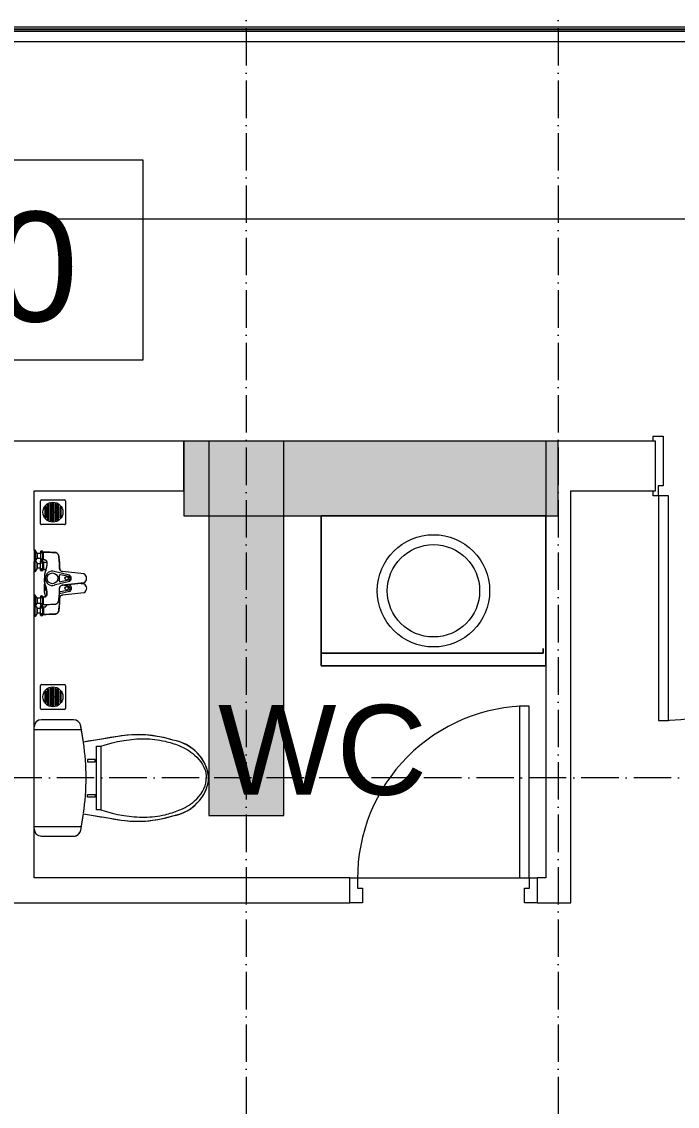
# Model space of a CAD drawing. Header units: millimetres. Extents: x -20144 to 122974, y -38328 to 48263.
# Drawn here: x 100671 to 103298, y 7134 to 11480 of the extents above; entities that cross this region are included whole.
import ezdxf

# ---------------------------------------------------------------- set-up
doc = ezdxf.new("R2010")
doc.units = ezdxf.units.MM
doc.linetypes.add('Grid Line', pattern=[4.2, 3, -0.6, 0, -0.6])
for name, color, linetype, lineweight in [('CHU', 181, 'Continuous', 5), ('CUA', 31, 'Continuous', 9), ('DIM', 1, 'Continuous', 5), ('G-ANNO-DIMS', 111, 'Continuous', 5), ('NET-CAT', 3, 'Continuous', 15), ('NET-THAY', 2, 'Continuous', 9), ('THIET-BI', 44, 'Continuous', 5), ('TRUC', 225, 'Continuous', 5), ('X-COT T20$0$LC.HA', 8, 'Continuous', 9), ('X-COT T23$0$LC.HA', 8, 'Continuous', 9)]:
    doc.layers.add(name, color=color, linetype=linetype, lineweight=lineweight)
doc.styles.add('Arial_4', font='arial_0.ttf', dxfattribs={"height": 360})
doc.styles.add('Arial_6', font='arial_0.ttf', dxfattribs={"height": 440})
doc.styles.add('TA1', font='arial_0.ttf')
doc.dimstyles.new('D_200_KTx2', dxfattribs={"dimtxt": 400, "dimasz": 300, "dimexe": 300, "dimexo": 300, "dimgap": 160, "dimtad": 1, "dimdec": 0, "dimzin": 9, "dimtxsty": 'TA1', "dimblk": 'ARCHTICK', "dimcen": 1, "dimdle": 300, "dimclrd": 256, "dimclre": 256, "dimclrt": 7, "dimadec": 0, "dimazin": 0, "dimtfac": 1, "dimtdec": 0, "dimtix": 1, "dimtmove": 1, "dimatfit": 3, "dimldrblk": 'ARCHTICK', "dimfxl": 0, "dimtolj": 1, "dimtzin": 0, "dimlwd": -1, "dimlwe": -1, "dimarcsym": 0})

# ---------------------------------------------------------------- blocks, each defined once
blk = doc.blocks.new('X-LA - X-LA-1424812-MẶT BẰNG TẦNG 23')
at = {"layer": 'THIET-BI'}
for p, q in [((450, 0), (-450, 0)), ((-450, 0), (-450, -600)), ((-450, -600), (-450, 0)), ((-450, 0), (450, 0)), ((450, -600), (450, 0)), ((450, 0), (450, -600)), ((-450, -600), (450, -600)), ((450, -600), (-450, -600))]:
    blk.add_line(p, q, dxfattribs=at)
for radius in [225, 185]:
    blk.add_circle((0, -300), radius, dxfattribs=at)
blk = doc.blocks.new('X-SEN1 - X-SEN-1404906-MẶT BẰNG TẦNG 23')
at = {"layer": 'THIET-BI'}
for p, q in [((-67.5, 0), (-112.5, 0)), ((-112.5, 0), (-112.5, -3.8)), ((-112.5, 0), (-67.5, 0)), ((-112.5, -3.8), (-112.5, 0)), ((-67.5, -3.8), (-67.5, 0)), ((-67.5, 0), (-67.5, -3.8)), ((112.5, 0), (67.5, 0)), ((67.5, 0), (67.5, -3.8)), ((67.5, 0), (67.5, -3.8)), ((112.5, 0), (67.5, 0)), ((112.5, -3.8), (112.5, 0)), ((112.5, -3.8), (112.5, 0)), ((-112.5, -3.8), (-99.9, -12.6)), ((-67.5, -3.8), (-112.5, -3.8)), ((-112.5, -3.8), (-99.9, -12.6)), ((-99.9, -25.3), (-107.2, -25.3)), ((-72.8, -25.3), (-107.2, -25.3)), ((-107.2, -34.3), (-105.1, -34.3)), ((-107.2, -34.3), (-72.8, -34.3)), ((-105.1, -34.3), (-105.1, -37.2)), ((-105.1, -34.3), (-105.1, -37.2)), ((-74.9, -34.3), (-105.1, -34.3)), ((-105.1, -37.2), (-74.9, -37.2)), ((-99.9, -12.6), (-99.9, -25.3)), ((-99.9, -12.6), (-80.1, -12.6)), ((-80.1, -12.6), (-99.9, -12.6)), ((-99.9, -12.6), (-99.9, -25.3)), ((-80.1, -12.6), (-67.5, -3.8)), ((-80.1, -12.6), (-67.5, -3.8)), ((-80.1, -25.3), (-80.1, -12.6)), ((-80.1, -25.3), (-80.1, -12.6)), ((-72.8, -25.3), (-80.1, -25.3)), ((-74.9, -37.2), (-74.9, -34.3)), ((-74.9, -34.3), (-72.8, -34.3)), ((-74.9, -37.2), (-74.9, -34.3)), ((67.5, -3.8), (80.1, -12.6)), ((112.5, -3.8), (67.5, -3.8)), ((67.5, -3.8), (80.1, -12.6)), ((80.1, -25.3), (72.8, -25.3)), ((107.2, -25.3), (72.8, -25.3)), ((72.8, -34.3), (74.9, -34.3)), ((72.8, -34.3), (107.2, -34.3)), ((74.9, -34.3), (74.9, -37.2)), ((74.9, -34.3), (74.9, -37.2)), ((105.1, -34.3), (74.9, -34.3)), ((74.9, -37.2), (105.1, -37.2)), ((80.1, -12.6), (80.1, -25.3)), ((99.9, -12.6), (80.1, -12.6)), ((80.1, -12.6), (99.9, -12.6)), ((99.9, -12.6), (80.1, -12.6)), ((80.1, -12.6), (80.1, -25.3)), ((99.9, -12.6), (112.5, -3.8)), ((99.9, -12.6), (112.5, -3.8)), ((99.9, -25.3), (99.9, -12.6)), ((99.9, -25.3), (99.9, -12.6)), ((107.2, -25.3), (99.9, -25.3)), ((105.1, -37.2), (105.1, -34.3)), ((105.1, -34.3), (107.2, -34.3)), ((105.1, -37.2), (105.1, -34.3)), ((-12.9, -141.7), (-27.6, -80.8)), ((12.9, -141.7), (27.6, -80.8)), ((-27.3, -113.1), (-17.5, -199.2)), ((-17.5, -199.2), (-27.3, -113.1)), ((-7.7, -139.6), (-13.8, -105.5)), ((7.7, -139.6), (13.8, -105.5)), ((17.5, -199.2), (27.3, -113.1)), ((17.5, -199.2), (27.3, -113.1))]:
    blk.add_line(p, q, dxfattribs=at)
for centre, radius in [((0, -73.2), 21.5), ((0, -130.1), 7.2)]:
    blk.add_circle(centre, radius, dxfattribs=at)
for centre, radius, start, end in [((-102.9, -29.8), 6.9, 148.0246, 211.9754), ((-102.9, -29.8), 6.9, 148.0246, 211.9754), ((-107.2, -27.1), 1.8, 90, 148.0246), ((-107.2, -27.1), 1.8, 90, 148.0246), ((-107.2, -32.5), 1.8, 211.9754, 270), ((-107.2, -32.5), 1.8, 211.9754, 270), ((-112.5, -29.8), 6.9, 319.2845, 40.7155), ((-94.4, -29.8), 6.9, 139.2845, 220.7155), ((-85.4, -29.8), 6.9, 319.2845, 40.7155), ((-67.5, -29.8), 6.9, 139.2845, 220.7155), ((-72.8, -27.1), 1.8, 31.9754, 90), ((-72.8, -27.1), 1.8, 31.9754, 90), ((-72.8, -32.5), 1.8, 270, 328.0246), ((-72.8, -32.5), 1.8, 270, 328.0246), ((-77.1, -29.8), 6.9, 328.0246, 31.9754), ((-77.1, -29.8), 6.9, 328.0246, 31.9754), ((77.1, -29.8), 6.9, 148.0246, 211.9754), ((77.1, -29.8), 6.9, 148.0246, 211.9754), ((72.8, -27.1), 1.8, 90, 148.0246), ((72.8, -27.1), 1.8, 90, 148.0246), ((72.8, -32.5), 1.8, 211.9754, 270), ((72.8, -32.5), 1.8, 211.9754, 270), ((67.5, -29.8), 6.9, 319.2845, 40.7155), ((85.6, -29.8), 6.9, 139.2845, 220.7155), ((94.6, -29.8), 6.9, 319.2845, 40.7155), ((112.5, -29.8), 6.9, 139.2845, 220.7155), ((107.2, -27.1), 1.8, 31.9754, 90), ((107.2, -27.1), 1.8, 31.9754, 90), ((107.2, -32.5), 1.8, 270, 328.0246), ((107.2, -32.5), 1.8, 270, 328.0246), ((102.9, -29.8), 6.9, 328.0246, 31.9754), ((102.9, -29.8), 6.9, 328.0246, 31.9754), ((-0.4, -73.2), 28.3, 89.2517, 195.6693), ((0.4, -73.2), 28.3, 344.3307, 90.7483), ((-9.4, -104.7), 4.5, 74.0703, 190.1556), ((-0.4, -73.2), 28.3, 254.0703, 270.7483), ((0.4, -73.2), 28.3, 269.2517, 285.9297), ((9.4, -104.7), 4.5, 349.8444, 105.9297), ((0, -134.7), 14.7, 208.4144, 331.5856), ((0, -136.6), 8.24, 201.1294, 338.8706), ((0, -191), 19.3, 205.0481, 334.9519), ((0, -191), 19.3, 205.0481, 334.9519)]:
    blk.add_arc(centre, radius, start, end, dxfattribs=at)
for points, knots in [([(-105.1, -37.2), (-105.1, -39.1), (-104.9, -42.9), (-104.7, -48.5), (-104.5, -54.2), (-104.2, -61.7), (-103.9, -68.4), (-103.8, -73.6), (-103.7, -75.5), (-103.7, -76.7), (-103.6, -77.6), (-103.6, -78.6), (-103.6, -79.8), (-103.6, -81), (-103.5, -81.8), (-103.5, -82.3), (-103.5, -82.6), (-103.4, -83), (-103.4, -83.5), (-103.3, -84.3), (-103.2, -85.5), (-103.1, -86.6), (-102.8, -87.6), (-102.6, -88.2), (-102.3, -88.9), (-101.9, -89.7), (-101.3, -90.8), (-100.6, -91.7), (-100, -92.5), (-99, -93.6), (-97.8, -94.7), (-96.2, -95.8), (-95, -96.6), (-93.7, -97.2), (-92.4, -97.7), (-91.2, -98.1), (-90.3, -98.4), (-89.6, -98.5), (-88.9, -98.7), (-88, -98.8), (-86.8, -99), (-85.6, -99.1), (-84.7, -99.1), (-84, -99.2), (-83.3, -99.3), (-82.3, -99.4), (-81.2, -99.5), (-79.7, -99.6), (-77.9, -99.8), (-75.5, -100), (-72.8, -100.2), (-70, -100.5), (-66.3, -100.8), (-61.6, -101.2), (-56, -101.5), (-51.7, -101.8), (-48.8, -101.9), (-47.3, -101.9), (-46.1, -101.9), (-45.1, -102), (-44.4, -102), (-43.6, -102), (-42.6, -102), (-41.4, -102), (-40.1, -102), (-39.3, -102.1), (-38.8, -102.1), (-38.5, -102.2), (-38.1, -102.2), (-37.6, -102.3), (-36.8, -102.4), (-35.6, -102.6), (-34.3, -103), (-33.2, -103.5), (-32.5, -104), (-31.7, -104.6), (-30.5, -105.7), (-29, -107.6), (-27.9, -110.1), (-27.4, -112), (-27.3, -113.1)], [0, 0, 0, 0, 0.041667, 0.083333, 0.125, 0.166667, 0.25, 0.270833, 0.28125, 0.291667, 0.296875, 0.302083, 0.3125, 0.322917, 0.328125, 0.330729, 0.333333, 0.335938, 0.338542, 0.34375, 0.354167, 0.364583, 0.369792, 0.375, 0.380208, 0.385417, 0.395833, 0.40625, 0.411458, 0.416667, 0.4375, 0.447917, 0.458333, 0.46875, 0.479167, 0.489583, 0.494792, 0.5, 0.505208, 0.510417, 0.520833, 0.53125, 0.536458, 0.541667, 0.546875, 0.552083, 0.5625, 0.572917, 0.583333, 0.604167, 0.625, 0.645833, 0.666667, 0.708333, 0.75, 0.791667, 0.802083, 0.8125, 0.822917, 0.828125, 0.833333, 0.838542, 0.84375, 0.854167, 0.864583, 0.869792, 0.872396, 0.875, 0.877604, 0.880208, 0.885417, 0.895833, 0.90625, 0.916667, 0.921875, 0.927083, 0.9375, 0.958333, 0.979167, 1, 1, 1, 1]), ([(-105.1, -37.2), (-104.5, -52.3), (-103.9, -68.7), (-103.3, -87.5), (-99.6, -93.9), (-92.4, -98.5), (-72.6, -100.1), (-54, -102.2), (-33.9, -102), (-28.7, -107.4), (-27.8, -111), (-27.3, -113.1)], [0, 0, 0, 0, 45.441328, 49.333631, 56.110562, 66.562664, 73.682324, 114.966912, 125.570438, 129.900151, 136.284558, 136.284558, 136.284558, 136.284558]), ([(0, -41), (-2, -40.9), (-5.6, -40.9), (-10.3, -41.2), (-14.4, -41.6), (-18, -42.2), (-21.2, -42.9), (-24.2, -43.7), (-27.1, -44.6), (-30, -45.4), (-32.9, -46.3), (-35.8, -47.2), (-38.8, -47.9), (-41.8, -48.6), (-45.1, -49.2), (-48.4, -49.8), (-51.8, -50.2), (-54.8, -50.5), (-56.9, -50.7), (-58.1, -50.8), (-59, -50.9), (-59.9, -51), (-60.8, -51), (-61.7, -51), (-62.4, -51), (-63, -51), (-63.6, -51), (-64.4, -50.9), (-65.1, -50.8), (-65.7, -50.7), (-66.1, -50.6), (-66.5, -50.5), (-67.1, -50.4), (-68.1, -50.1), (-69.1, -49.6), (-70.1, -49), (-71.1, -48.3), (-72, -47.4), (-72.8, -46.6), (-73.3, -45.8), (-73.8, -45.1), (-74.1, -44.3), (-74.4, -43.5), (-74.6, -42.6), (-74.7, -41.9), (-74.8, -41.3), (-74.8, -40.9), (-74.9, -40.4), (-74.9, -39.8), (-74.9, -38.8), (-74.9, -37.9), (-74.9, -37.2)], [0, 0, 0, 0, 0.041667, 0.083333, 0.125, 0.166667, 0.208333, 0.25, 0.291667, 0.333333, 0.375, 0.416667, 0.458333, 0.5, 0.541667, 0.583333, 0.625, 0.666667, 0.6875, 0.697917, 0.708333, 0.71875, 0.729167, 0.739583, 0.75, 0.755208, 0.760417, 0.770833, 0.78125, 0.786458, 0.791667, 0.796875, 0.802083, 0.8125, 0.833333, 0.84375, 0.854167, 0.875, 0.885417, 0.895833, 0.90625, 0.916667, 0.927083, 0.9375, 0.947917, 0.953125, 0.958333, 0.963542, 0.96875, 0.979167, 1, 1, 1, 1]), ([(-74.9, -37.2), (-74.9, -39.9), (-75, -44.9), (-67.9, -51.6), (-55.3, -50.7), (-39.4, -48.7), (-24.4, -43.4), (-11.8, -40.7), (0, -41)], [0, 0, 0, 0, 8.475038, 15.961674, 29.255673, 47.963091, 70.422589, 93.837243, 93.837243, 93.837243, 93.837243]), ([(74.9, -37.2), (74.9, -37.9), (74.9, -38.8), (74.9, -39.8), (74.9, -40.4), (74.8, -40.9), (74.8, -41.3), (74.7, -41.9), (74.6, -42.6), (74.4, -43.3), (74.3, -43.9), (74.1, -44.4), (73.8, -45.1), (73.3, -45.8), (72.8, -46.6), (72, -47.4), (71.1, -48.3), (70.1, -49), (69.1, -49.6), (68.1, -50.1), (67.1, -50.4), (66.5, -50.5), (66.1, -50.6), (65.7, -50.7), (65.1, -50.8), (64.4, -50.9), (63.5, -51), (62.7, -51), (62.1, -51), (61.5, -51), (60.8, -51), (59.9, -51), (59, -50.9), (58.1, -50.8), (56.9, -50.7), (54.8, -50.5), (51.8, -50.2), (47.2, -49.6), (41.8, -48.7), (36.8, -47.4), (32.9, -46.3), (30, -45.4), (27.1, -44.6), (24.2, -43.7), (21.2, -42.9), (18, -42.2), (14.4, -41.6), (10.3, -41.2), (5.6, -40.9), (2, -40.9), (0, -41)], [0, 0, 0, 0, 0.020833, 0.03125, 0.036458, 0.041667, 0.046875, 0.052083, 0.0625, 0.072917, 0.078125, 0.083333, 0.09375, 0.104167, 0.114583, 0.125, 0.145833, 0.15625, 0.166667, 0.1875, 0.197917, 0.203125, 0.208333, 0.213542, 0.21875, 0.229167, 0.239583, 0.25, 0.255208, 0.260417, 0.270833, 0.28125, 0.291667, 0.302083, 0.3125, 0.333333, 0.375, 0.416667, 0.5, 0.583333, 0.625, 0.666667, 0.708333, 0.75, 0.791667, 0.833333, 0.875, 0.916667, 0.958333, 1, 1, 1, 1]), ([(74.9, -37.2), (74.9, -39.9), (75, -44.9), (67.9, -51.6), (55.3, -50.7), (39.4, -48.7), (24.4, -43.4), (11.8, -40.7), (0, -41)], [0, 0, 0, 0, 8.475038, 15.961674, 29.255673, 47.963091, 70.422589, 93.837243, 93.837243, 93.837243, 93.837243]), ([(27.3, -113.1), (27.4, -112), (27.9, -110.1), (29, -107.6), (30.5, -105.7), (31.7, -104.6), (32.5, -104), (33.2, -103.5), (34.3, -103), (35.6, -102.6), (36.8, -102.4), (37.6, -102.3), (38.1, -102.2), (38.5, -102.2), (38.8, -102.1), (39.3, -102.1), (40.1, -102), (41.4, -102), (42.6, -102), (43.6, -102), (44.4, -102), (45.1, -102), (46.1, -101.9), (47.3, -101.9), (48.8, -101.9), (51.7, -101.8), (57.9, -101.4), (65.3, -100.9), (72.8, -100.2), (76.9, -99.8), (79.7, -99.6), (81.2, -99.5), (82.3, -99.4), (83.3, -99.3), (84, -99.2), (84.7, -99.1), (85.6, -99.1), (86.8, -99), (88, -98.8), (88.9, -98.7), (89.6, -98.5), (90.3, -98.4), (91.2, -98.1), (92.4, -97.7), (93.7, -97.2), (95, -96.6), (96.2, -95.8), (97.8, -94.7), (99.2, -93.4), (100.4, -91.9), (101.3, -90.8), (101.9, -89.7), (102.3, -88.9), (102.6, -88.2), (102.8, -87.6), (103.1, -86.6), (103.2, -85.5), (103.3, -84.3), (103.4, -83.5), (103.4, -83), (103.5, -82.6), (103.5, -82.3), (103.5, -81.8), (103.6, -81), (103.6, -79.8), (103.6, -78.6), (103.6, -77.6), (103.7, -76.7), (103.7, -75.5), (103.8, -73.6), (103.9, -70.3), (104.1, -65.5), (104.5, -54.2), (104.8, -44.8), (105.1, -37.2)], [0, 0, 0, 0, 0.020833, 0.041667, 0.0625, 0.072917, 0.078125, 0.083333, 0.09375, 0.104167, 0.114583, 0.119792, 0.122396, 0.125, 0.127604, 0.130208, 0.135417, 0.145833, 0.15625, 0.161458, 0.166667, 0.171875, 0.177083, 0.1875, 0.197917, 0.208333, 0.25, 0.333333, 0.375, 0.416667, 0.427083, 0.4375, 0.447917, 0.453125, 0.458333, 0.463542, 0.46875, 0.479167, 0.489583, 0.494792, 0.5, 0.505208, 0.510417, 0.520833, 0.53125, 0.541667, 0.552083, 0.5625, 0.583333, 0.59375, 0.604167, 0.614583, 0.619792, 0.625, 0.630208, 0.635417, 0.645833, 0.65625, 0.661458, 0.664062, 0.666667, 0.669271, 0.671875, 0.677083, 0.6875, 0.697917, 0.703125, 0.708333, 0.71875, 0.729167, 0.75, 0.791667, 0.833333, 1, 1, 1, 1]), ([(105.1, -37.2), (104.5, -52.3), (103.9, -68.7), (103.3, -87.5), (99.6, -93.9), (92.4, -98.5), (72.6, -100.1), (54, -102.2), (33.9, -102), (28.7, -107.4), (27.8, -111), (27.3, -113.1)], [0, 0, 0, 0, 45.441328, 49.333631, 56.110562, 66.562664, 73.682324, 114.966912, 125.570438, 129.900151, 136.284558, 136.284558, 136.284558, 136.284558])]:
    blk.add_open_spline(points, degree=3, knots=knots, dxfattribs=at)
blk = doc.blocks.new('CUA VAO CAN HO_0001 - Type 1-1424866-MẶT BẰNG TẦNG 23')
at = {"layer": 'CUA', "lineweight": 5}
for p, q in [((-570, 97.7), (-570, 117.7)), ((-570, 117.7), (-530, 117.7)), ((-530, 117.7), (-530, -81.3)), ((733, 117.7), (773, 117.7)), ((733, -81.3), (733, 117.7)), ((773, 117.7), (773, 97.7)), ((-550, -81.3), (-550, -122.3)), ((-530, -81.3), (-550, -81.3)), ((753, -81.3), (733, -81.3)), ((753, -122.3), (753, -81.3)), ((-570, -122.3), (-570, -102.3)), ((-550, -122.3), (-570, -122.3)), ((773, -122.3), (753, -122.3)), ((773, -102.3), (773, -122.3))]:
    blk.add_line(p, q, dxfattribs=at)
at = {"layer": 'CUA'}
for p, q in [((-509, -122.3), (-549, -122.3)), ((-549, -122.3), (-549, -1022.3)), ((-509, -1022.3), (-509, -122.3)), ((712, -122.3), (752, -122.3)), ((712, -522.3), (712, -122.3)), ((752, -122.3), (752, -522.3)), ((752, -522.3), (712, -522.3)), ((-549, -1022.3), (-509, -1022.3))]:
    blk.add_line(p, q, dxfattribs=at)
at = {"layer": 'CUA', "lineweight": 5}
for centre, radius, start, end in [((-549, -122.3), 900, 270, 0.5), ((752, -122.3), 400, 179.5, 270)]:
    blk.add_arc(centre, radius, start, end, dxfattribs=at)
blk = doc.blocks.new('X-XI2 - X-XI-V141-MẶT BẰNG TẦNG 23')
at = {"layer": 'THIET-BI'}
for p, q in [((-230.6, -16.8), (-233.2, -33.2)), ((-233.2, -29), (-233.2, -157.9)), ((-233.2, -29), (-233.2, -157.9)), ((-233.2, -33.2), (-233.2, -45)), ((-227.9, -12.2), (-230.6, -16.8)), ((-222, -6.1), (-227.9, -12.2)), ((-212.4, -1.2), (-222, -6.1)), ((-204.7, -0.1), (-212.4, -1.2)), ((-194.6, -0.1), (-194.6, -185.7)), ((194.6, -0.1), (194.6, -186.1)), ((215, -2.1), (204.6, -0.1)), ((219.3, -4.2), (215, -2.1)), ((224.8, -8.5), (219.3, -4.2)), ((227.7, -12), (224.8, -8.5)), ((231.6, -19.3), (227.7, -12)), ((233.2, -29), (231.6, -19.3)), ((233.2, -157.9), (233.2, -29)), ((233.2, -157.9), (233.2, -29)), ((233.2, -157.9), (233.2, -29)), ((-233.2, -45), (-233.2, -157.9)), ((-233.2, -157.9), (-232.9, -162.1)), ((-232.9, -162.1), (-231, -169.1)), ((-231, -169.1), (-228, -174.5)), ((226.5, -176.5), (231.9, -166.7)), ((231.9, -166.7), (233.2, -157.9)), ((-228, -174.5), (-224.2, -178.9)), ((-224.2, -178.9), (-216.9, -183.9)), ((-216.9, -183.9), (-209.4, -186.4)), ((-209.4, -186.4), (-202.4, -187.7)), ((-202.4, -187.7), (-192, -189.7)), ((-192, -189.7), (-184.2, -191.1)), ((-184.2, -191.1), (-168, -193.8)), ((-168, -193.8), (-149.9, -196.6)), ((-143.8, -197.5), (-166.7, -335.2)), ((-143.8, -197.5), (-166.7, -335.2)), ((-149.9, -196.6), (-143.8, -197.5)), ((-143.8, -197.5), (-147.8, -221.1)), ((-76.6, -213.5), (-66.1, -213.5)), ((-76.6, -245), (-76.6, -213.5)), ((-66.1, -213.5), (-66.1, -245)), ((64, -213.5), (64, -245)), ((74.4, -213.5), (64, -213.5)), ((74.4, -245), (74.4, -213.5)), ((143.8, -197.5), (212.9, -185.5)), ((166.7, -335.2), (143.8, -197.5)), ((166.7, -335.2), (143.8, -197.5)), ((146.9, -216.1), (143.8, -197.5)), ((151.8, -245.3), (146.9, -216.1)), ((212.9, -185.5), (220.8, -181.7)), ((220.8, -181.7), (226.5, -176.5)), ((-147.8, -221.1), (-155.3, -266.3)), ((-127.7, -249.9), (127.7, -249.9)), ((-127.7, -267.8), (-127.7, -249.9)), ((-66.1, -245), (-76.6, -245)), ((64, -245), (74.4, -245)), ((127.7, -249.9), (127.7, -267.8)), ((157.2, -277.8), (151.8, -245.3)), ((-161.5, -303.8), (-164.6, -322)), ((-157.7, -280.9), (-161.5, -303.8)), ((-155.3, -266.3), (-157.7, -280.9)), ((-8.6, -267.8), (-127.7, -267.8)), ((127.7, -267.8), (-8.6, -267.8)), ((161.7, -304.9), (157.2, -277.8)), ((-164.6, -322), (-168.9, -349)), ((166.7, -335.2), (161.7, -304.9)), ((171.6, -371), (166.7, -335.2)), ((-172.5, -383), (-173.5, -402.2)), ((-171, -365.1), (-172.5, -383)), ((-168.9, -349), (-171, -365.1)), ((173.2, -395.8), (171.6, -371)), ((-173.5, -402.2), (-173.1, -436.1)), ((172.5, -446.5), (173.5, -426.5)), ((173.5, -426.5), (173.2, -395.8)), ((-173.1, -436.1), (-172.5, -446.5)), ((-172.5, -446.5), (-169.6, -474.8)), ((-169.6, -474.8), (-166.5, -495.3)), ((165.2, -502.3), (172.5, -446.5)), ((-166.5, -495.3), (-161.1, -520.9)), ((-161.1, -520.9), (-151.4, -555.9)), ((155.1, -543.7), (161.7, -518.5)), ((161.7, -518.5), (165.2, -502.3)), ((-151.4, -555.9), (-143.5, -587)), ((145.5, -581), (151.4, -555.9)), ((151.4, -555.9), (155.1, -543.7)), ((-143.5, -587), (-131.8, -612.8)), ((131.6, -613.2), (145.5, -581)), ((-131.8, -612.8), (-121.7, -628.9)), ((-121.7, -628.9), (-100.2, -653.8)), ((100.2, -653.8), (114.1, -638.9)), ((114.1, -638.9), (131.6, -613.2)), ((-100.2, -653.8), (-87.5, -664.8)), ((-87.5, -664.8), (-69.9, -676.9)), ((-69.9, -676.9), (-49.6, -687.2)), ((-49.6, -687.2), (-19.9, -696.9)), ((0, -700.2), (34.6, -692.9)), ((34.6, -692.9), (60.8, -681.9)), ((60.8, -681.9), (86, -665.9)), ((86, -665.9), (100.2, -653.8)), ((-19.9, -696.9), (0, -700.2))]:
    blk.add_line(p, q, dxfattribs=at)
for centre, radius, start, end in [((-204.3, -29), 29, 90.9417, 180), ((-204.3, -29), 29, 90.3287, 180), ((204.3, -29), 29, 0, 89.6713), ((204.3, -29), 29, 360, 89.0583), ((-204.3, -157.9), 29, 180, 259.8599), ((-204.3, -157.9), 29, 180, 259.8599), ((204.3, -157.9), 29, 280.1401, 360), ((204.3, -157.9), 29, 280.1401, 0), ((18.1, 960), 1168.8, 258.7762, 262.0348), ((18.1, 960), 1168.8, 258.7762, 262.0348), ((18.1, 960), 1168.8, 262.1447, 269.1633), ((-16, 957.7), 1166.4, 270.8375, 277.7683), ((-18.1, 960), 1168.8, 277.9652, 281.2238), ((-18.1, 960), 1168.8, 277.9652, 281.2238), ((287.1, -414.4), 460.7, 170.0941, 197.8856), ((287.1, -414.4), 460.7, 170.0941, 197.8856), ((-287.1, -414.4), 460.7, 342.1144, 9.9059), ((-287.1, -414.4), 460.7, 342.1144, 9.9059), ((18.2, -529.6), 171.6, 188.8267, 263.9098), ((18.2, -529.6), 171.6, 188.8267, 263.9098), ((-18.2, -529.6), 171.6, 276.0902, 351.1733), ((-18.2, -529.6), 171.6, 276.0902, 351.1733)]:
    blk.add_arc(centre, radius, start, end, dxfattribs=at)
for points in [[(-127.7, -267.8), (-143.4, -315.6), (-152.2, -364.8), (-160.3, -442.2), (-151, -516.8), (-129.6, -585.3), (-93.5, -652), (-37.5, -689.3), (-2.9, -689.4), (0, -689.4)], [(127.7, -267.8), (143.4, -315.6), (152.2, -364.8), (160.3, -442.2), (151, -516.8), (129.6, -585.3), (93.5, -652), (37.5, -689.3), (2.9, -689.4), (0, -689.4)]]:
    blk.add_open_spline(points, degree=3, knots=[12.724379, 12.724379, 12.724379, 12.724379, 75.096459, 151.912755, 228.70098, 282.501534, 351.034079, 439.49288, 447.51098, 447.51098, 447.51098, 447.51098], dxfattribs=at)
blk = doc.blocks.new('X-LA3 - X-LA-V146-MẶT BẰNG TẦNG 23')
at = {"layer": 'THIET-BI'}
for p, q in [((-445, 550), (445, 550)), ((-445, 531.6), (-445, 550)), ((445, 550), (-445, 550)), ((-445, 550), (-445, 531.6)), ((445, 550), (445, 531.6)), ((445, 531.6), (445, 550))]:
    blk.add_line(p, q, dxfattribs=at)
blk = doc.blocks.new('CUA WC - Type 1-1365100-MẶT BẰNG TẦNG 23')
at = {"layer": 'CUA', "lineweight": 5}
for p, q in [((-273.5, 47.7), (-223.5, 47.7)), ((-223.5, 47.7), (-223.5, -11.3)), ((426.5, 47.7), (476.5, 47.7)), ((426.5, -11.3), (426.5, 47.7)), ((-243.5, -11.3), (-243.5, -52.3)), ((-223.5, -11.3), (-243.5, -11.3)), ((446.5, -11.3), (426.5, -11.3)), ((446.5, -52.3), (446.5, -11.3)), ((-243.5, -52.3), (-273.5, -52.3)), ((476.5, -52.3), (446.5, -52.3))]:
    blk.add_line(p, q, dxfattribs=at)
at = {"layer": 'CUA'}
for p, q in [((-202.5, -52.3), (-242.5, -52.3)), ((-242.5, -52.3), (-242.5, -740.3)), ((-202.5, -740.3), (-202.5, -52.3)), ((-242.5, -740.3), (-202.5, -740.3))]:
    blk.add_line(p, q, dxfattribs=at)
at = {"layer": 'CUA', "lineweight": 5}
blk.add_arc((-242.5, -52.3), 688, 270, 0.5, dxfattribs=at)
blk = doc.blocks.new('X-PHEU - X-PHEU-1231512-MẶT BẰNG TẦNG 23')
at = {"layer": 'THIET-BI'}
for p, q in [((25, 29), (25, 121)), ((29, 125), (121, 125)), ((42.5, 90.5), (42.5, 59.5)), ((47.5, 51.8), (47.5, 98.2)), ((52.5, 103.1), (52.5, 46.9)), ((57.5, 43.5), (57.5, 106.5)), ((62.5, 108.8), (62.5, 41.2)), ((67.5, 39.8), (67.5, 110.2)), ((72.5, 110.9), (72.5, 78.1)), ((77.5, 78.1), (77.5, 110.9)), ((82.5, 110.2), (82.5, 39.8)), ((87.5, 41.2), (87.5, 108.8)), ((92.5, 106.5), (92.5, 43.5)), ((97.5, 46.9), (97.5, 103.1)), ((102.5, 98.2), (102.5, 51.8)), ((107.5, 59.5), (107.5, 90.5)), ((125, 121), (125, 29)), ((72.5, 71.9), (72.5, 39.1)), ((77.5, 39.1), (77.5, 71.9)), ((121, 25), (29, 25))]:
    blk.add_line(p, q, dxfattribs=at)
blk.add_circle((75, 75), 40, dxfattribs=at)
for centre, radius, start, end in [((29, 121), 4, 90, 180), ((75, 75), 36, 139.8082, 154.5256), ((75, 75), 36, 119.0853, 128.6822), ((75, 75), 36, 102.0247, 110.3175), ((75, 75), 36, 90, 93.9821), ((75, 75), 36, 86.0179, 90), ((75, 75), 36, 69.6825, 77.9753), ((75, 75), 36, 51.3178, 60.9147), ((75, 75), 36, 25.4744, 40.1918), ((121, 121), 4, 0, 90), ((75, 75), 36, 205.4744, 220.1918), ((75, 75), 36, 231.3178, 240.9147), ((75, 75), 4, 128.6822, 231.3178), ((75, 75), 4, 308.6822, 51.3178), ((75, 75), 36, 299.0853, 308.6822), ((75, 75), 36, 319.8082, 334.5256), ((29, 29), 4, 180, 270), ((75, 75), 36, 249.6825, 257.9753), ((75, 75), 36, 266.0179, 270), ((75, 75), 36, 270, 273.9821), ((75, 75), 36, 282.0247, 290.3175), ((121, 29), 4, 270, 360)]:
    blk.add_arc(centre, radius, start, end, dxfattribs=at)
blk = doc.blocks.new('X-SEN1 - X-SEN-V148-MẶT BẰNG TẦNG 23')
at = {"layer": 'THIET-BI'}
for p, q in [((-20, 177.2), (-17.5, 199.2)), ((-17.5, 199.2), (-20, 177.2)), ((17.5, 199.2), (27.3, 113.1)), ((17.5, 199.2), (27.3, 113.1)), ((-12.9, 141.7), (-15, 133.1)), ((-7.7, 139.6), (-12.5, 112.6)), ((7.7, 139.6), (13.8, 105.5)), ((12.9, 141.7), (22.7, 101)), ((-110, 5.5), (-99.9, 12.6)), ((-110, 5.5), (-99.9, 12.6)), ((-67.5, 0), (-107.7, 0)), ((-107.7, 0), (-67.5, 0)), ((-67.5, 3.8), (-107.6, 3.8)), ((-107.2, 34.3), (-105.1, 34.3)), ((-107.2, 34.3), (-72.8, 34.3)), ((-99.9, 25.3), (-107.2, 25.3)), ((-72.8, 25.3), (-107.2, 25.3)), ((-105.1, 34.3), (-105.1, 37.2)), ((-105.1, 37.2), (-74.9, 37.2)), ((-105.1, 34.3), (-105.1, 37.2)), ((-74.9, 34.3), (-105.1, 34.3)), ((-99.9, 12.6), (-99.9, 25.3)), ((-99.9, 12.6), (-99.9, 25.3)), ((-99.9, 12.6), (-80.1, 12.6)), ((-80.1, 12.6), (-99.9, 12.6)), ((-80.1, 25.3), (-80.1, 12.6)), ((-72.8, 25.3), (-80.1, 25.3)), ((-80.1, 25.3), (-80.1, 12.6)), ((-80.1, 12.6), (-67.5, 3.8)), ((-80.1, 12.6), (-67.5, 3.8)), ((-74.9, 37.2), (-74.9, 34.3)), ((-74.9, 37.2), (-74.9, 34.3)), ((-74.9, 34.3), (-72.8, 34.3)), ((-67.5, 3.8), (-67.5, 0)), ((-67.5, 0), (-67.5, 3.8)), ((70, 5.5), (80.1, 12.6)), ((70, 5.5), (80.1, 12.6)), ((112.5, 3.8), (72.4, 3.8)), ((112.5, 0), (72.4, 0)), ((112.5, 0), (72.4, 0)), ((72.8, 34.3), (74.9, 34.3)), ((72.8, 34.3), (107.2, 34.3)), ((80.1, 25.3), (72.8, 25.3)), ((107.2, 25.3), (72.8, 25.3)), ((74.9, 34.3), (74.9, 37.2)), ((74.9, 37.2), (105.1, 37.2)), ((74.9, 34.3), (74.9, 37.2)), ((105.1, 34.3), (74.9, 34.3)), ((80.1, 12.6), (80.1, 25.3)), ((80.1, 12.6), (80.1, 25.3)), ((99.9, 12.6), (80.1, 12.6)), ((80.1, 12.6), (99.9, 12.6)), ((99.9, 12.6), (80.1, 12.6)), ((99.9, 25.3), (99.9, 12.6)), ((107.2, 25.3), (99.9, 25.3)), ((99.9, 25.3), (99.9, 12.6)), ((99.9, 12.6), (112.5, 3.8)), ((99.9, 12.6), (112.5, 3.8)), ((105.1, 37.2), (105.1, 34.3)), ((105.1, 37.2), (105.1, 34.3)), ((105.1, 34.3), (107.2, 34.3)), ((112.5, 3.8), (112.5, 0)), ((112.5, 3.8), (112.5, 0))]:
    blk.add_line(p, q, dxfattribs=at)
blk.add_circle((0, 130.1), 7.2, dxfattribs=at)
for centre, radius, start, end in [((0, 191), 19.3, 25.0481, 154.9519), ((0, 191), 19.3, 25.0481, 154.9519), ((0, 134.7), 14.7, 28.4144, 151.5856), ((0, 136.6), 8.24, 21.1294, 158.8706), ((9.4, 104.7), 4.5, 285.8377, 10.1556), ((-0.4, 73.2), 28.3, 260.4902, 270.7483), ((0.4, 73.2), 28.3, 269.2517, 293.5707), ((-102.9, 29.8), 6.9, 148.0246, 211.9754), ((-102.9, 29.8), 6.9, 148.0246, 211.9754), ((-107.2, 32.5), 1.8, 90, 148.0246), ((-107.2, 32.5), 1.8, 90, 148.0246), ((-107.2, 27.1), 1.8, 211.9754, 270), ((-107.2, 27.1), 1.8, 211.9754, 270), ((-112.5, 29.8), 6.9, 319.2845, 40.7155), ((-94.4, 29.8), 6.9, 139.2845, 220.7155), ((-85.4, 29.8), 6.9, 319.2845, 40.7155), ((-67.5, 29.8), 6.9, 139.2845, 220.7155), ((-72.8, 32.5), 1.8, 31.9754, 90), ((-72.8, 32.5), 1.8, 31.9754, 90), ((-72.8, 27.1), 1.8, 270, 328.0246), ((-72.8, 27.1), 1.8, 270, 328.0246), ((-77.1, 29.8), 6.9, 328.0246, 31.9754), ((-77.1, 29.8), 6.9, 328.0246, 31.9754), ((77.1, 29.8), 6.9, 148.0246, 211.9754), ((77.1, 29.8), 6.9, 148.0246, 211.9754), ((72.8, 32.5), 1.8, 90, 148.0246), ((72.8, 32.5), 1.8, 90, 148.0246), ((72.8, 27.1), 1.8, 211.9754, 270), ((72.8, 27.1), 1.8, 211.9754, 270), ((67.5, 29.8), 6.9, 319.2845, 40.7155), ((85.6, 29.8), 6.9, 139.2845, 220.7155), ((94.6, 29.8), 6.9, 319.2845, 40.7155), ((112.5, 29.8), 6.9, 139.2845, 220.7155), ((107.2, 32.5), 1.8, 31.9754, 90), ((107.2, 32.5), 1.8, 31.9754, 90), ((107.2, 27.1), 1.8, 270, 328.0246), ((107.2, 27.1), 1.8, 270, 328.0246), ((102.9, 29.8), 6.9, 328.0246, 31.9754), ((102.9, 29.8), 6.9, 328.0246, 31.9754)]:
    blk.add_arc(centre, radius, start, end, dxfattribs=at)
for points, knots in [([(27.3, 113.1), (27.4, 112), (27.9, 110.1), (29, 107.6), (30.5, 105.7), (31.7, 104.6), (32.5, 104), (33.2, 103.5), (34.3, 103), (35.6, 102.6), (36.8, 102.4), (37.6, 102.3), (38.1, 102.2), (38.5, 102.2), (38.8, 102.1), (39.3, 102.1), (40.1, 102), (41.4, 102), (42.6, 102), (43.6, 102), (44.4, 102), (45.1, 102), (46.1, 101.9), (47.3, 101.9), (48.8, 101.9), (51.7, 101.8), (56, 101.5), (61.6, 101.2), (67.2, 100.7), (72.8, 100.2), (76.9, 99.8), (79.7, 99.6), (81.2, 99.5), (82.3, 99.4), (83.3, 99.3), (84, 99.2), (84.7, 99.1), (85.6, 99.1), (86.8, 99), (88, 98.8), (88.9, 98.7), (89.6, 98.5), (90.3, 98.4), (91.2, 98.1), (92.4, 97.7), (93.7, 97.2), (95, 96.6), (96.2, 95.8), (97.4, 95), (98.5, 94), (99.5, 93), (100.4, 91.9), (101.3, 90.8), (101.9, 89.7), (102.3, 88.9), (102.6, 88.2), (102.8, 87.6), (103.1, 86.6), (103.2, 85.7), (103.3, 84.8), (103.4, 84.1), (103.4, 83.5), (103.4, 83), (103.5, 82.5), (103.5, 81.9), (103.6, 81), (103.6, 79.8), (103.6, 78.3), (103.7, 76.9), (103.7, 75.5), (103.8, 73.6), (103.9, 68.4), (104.2, 61.7), (104.5, 54.2), (104.7, 48.5), (104.9, 42.9), (105.1, 39.1), (105.1, 37.2)], [-1, -1, -1, -1, -0.979167, -0.958333, -0.9375, -0.927083, -0.921875, -0.916667, -0.90625, -0.895833, -0.885417, -0.880208, -0.877604, -0.875, -0.872396, -0.869792, -0.864583, -0.854167, -0.84375, -0.838542, -0.833333, -0.828125, -0.822917, -0.8125, -0.802083, -0.791667, -0.75, -0.708333, -0.666667, -0.625, -0.583333, -0.572917, -0.5625, -0.552083, -0.546875, -0.541667, -0.536458, -0.53125, -0.520833, -0.510417, -0.505208, -0.5, -0.494792, -0.489583, -0.479167, -0.46875, -0.458333, -0.447917, -0.4375, -0.427083, -0.416667, -0.40625, -0.395833, -0.385417, -0.380208, -0.375, -0.369792, -0.364583, -0.354167, -0.348958, -0.34375, -0.338542, -0.335938, -0.333333, -0.328125, -0.322917, -0.3125, -0.302083, -0.291667, -0.28125, -0.270833, -0.25, -0.166667, -0.125, -0.083333, -0.041667, 0, 0, 0, 0]), ([(105.1, 37.2), (104.5, 52.3), (103.9, 68.7), (103.3, 87.5), (99.6, 93.9), (92.4, 98.5), (72.6, 100.1), (54, 102.2), (33.9, 102), (28.7, 107.4), (27.8, 111), (27.3, 113.1)], [0, 0, 0, 0, 45.441328, 49.333631, 56.110562, 66.562664, 73.682324, 114.966912, 125.570438, 129.900151, 136.284558, 136.284558, 136.284558, 136.284558]), ([(-74.9, 37.2), (-74.9, 39.9), (-75, 43.5), (-73, 46.4), (-72.3, 47.1)], [0, 0, 0, 0, 8.475038, 11.515541, 11.515541, 11.515541, 11.515541]), ([(-74.1, 44.3), (-74.2, 44), (-74.4, 43.5), (-74.6, 42.6), (-74.7, 41.9), (-74.8, 41.3), (-74.8, 40.9), (-74.9, 40.4), (-74.9, 39.8), (-74.9, 38.8), (-74.9, 37.9), (-74.9, 37.2)], [-0.08333333, -0.08333333, -0.08333333, -0.08333333, -0.07291667, -0.0625, -0.05208333, -0.046875, -0.04166667, -0.03645833, -0.03125, -0.02083333, 0, 0, 0, 0]), ([(32.8, 46.3), (31.8, 46), (30, 45.4), (27.1, 44.6), (24.2, 43.7), (21.2, 42.9), (18, 42.2), (14.4, 41.6), (10.3, 41.2), (5.6, 40.9), (2, 40.9), (0, 41)], [-0.3734372, -0.3734372, -0.3734372, -0.3734372, -0.3333333, -0.2916667, -0.25, -0.2083333, -0.1666667, -0.125, -0.0833333, -0.0416667, 0, 0, 0, 0]), ([(32.8, 46.3), (29.9, 45.4), (21.4, 42.8), (11.8, 40.7), (0, 41)], [58.769876, 58.769876, 58.769876, 58.769876, 70.422589, 93.837243, 93.837243, 93.837243, 93.837243]), ([(74.9, 37.2), (74.9, 37.9), (74.9, 38.8), (74.9, 39.8), (74.9, 40.4), (74.8, 40.9), (74.8, 41.3), (74.7, 41.9), (74.6, 42.6), (74.4, 43.5), (74.2, 44.1), (73.9, 44.7), (73.7, 45.2), (73.3, 45.8), (72.8, 46.6), (72, 47.4), (71.1, 48.3), (70.1, 49), (69.1, 49.6), (68.1, 50.1), (67.1, 50.4), (66.5, 50.5), (66.2, 50.6), (66.1, 50.6)], [-1, -1, -1, -1, -0.9791667, -0.96875, -0.9635417, -0.9583333, -0.953125, -0.9479167, -0.9375, -0.9270833, -0.9166667, -0.9114583, -0.90625, -0.8958333, -0.8854167, -0.875, -0.8541667, -0.84375, -0.8333333, -0.8125, -0.8020833, -0.796875, -0.7916667, -0.7916667, -0.7916667, -0.7916667]), ([(74.9, 37.2), (74.9, 39.9), (75, 44.9), (70.5, 49.2), (67.6, 50.2), (66.8, 50.5)], [0, 0, 0, 0, 8.475038, 15.961674, 18.767449, 18.767449, 18.767449, 18.767449])]:
    blk.add_open_spline(points, degree=3, knots=knots, dxfattribs=at)
for points in [[(-105.1, 37.2), (-105, 41.7), (-104.8, 46.2), (-104.6, 50.7)], [(-105.1, 37.2), (-105.1, 39.1), (-104.9, 42.9), (-104.8, 46.7), (-104.7, 48.5)], [(-19.8, 42.6), (-14.9, 41.5), (-9.1, 40.7), (0, 41)], [(0, 41), (-2, 40.9), (-5.6, 40.9), (-10.3, 41.2), (-14.4, 41.6), (-16.8, 42), (-17.9, 42.2)]]:
    blk.add_open_spline(points, degree=3, dxfattribs=at)
blk = doc.blocks.new('Spot Elevations - CODE 1-1678943-MẶT BẰNG TẦNG 23')
at = {"layer": 'G-ANNO-DIMS'}
for p, q in [((10.5, 4), (-5.5, 4)), ((-5.5, 4), (-5.5, 0)), ((10.5, 0), (10.5, 4)), ((-5.5, 0), (10.5, 0))]:
    blk.add_line(p, q, dxfattribs=at)
blk = doc.blocks.new('_ArchTick')
at = {"color": 0, "const_width": 0.15}
blk.add_lwpolyline([(-0.5, -0.5), (0.5, 0.5)], dxfattribs=at)
blk = doc.blocks.new('*D730')
at = {"layer": 'Defpoints', "color": 0, "transparency": 16777216}
for p in [(106571.5, 11399.9), (86071.5, 10864), (106571.5, 10690.6)]:
    blk.add_point(p, dxfattribs=at)
at = {"layer": 'DIM', "transparency": 16777216}
for p, q in [((106571.5, 11099.9), (106571.5, 10390.6)), ((85771.5, 10690.6), (106871.5, 10690.6)), ((86071.5, 10564), (86071.5, 10390.6))]:
    blk.add_line(p, q, dxfattribs=at)
at = {"layer": 'DIM', "transparency": 16777216, "xscale": 300, "yscale": 300, "zscale": 300, "rotation": 180}
blk.add_blockref('_ArchTick', (86071.5, 10690.6), dxfattribs=at)
at = {"layer": 'DIM', "transparency": 16777216, "xscale": 300, "yscale": 300, "zscale": 300}
blk.add_blockref('_ArchTick', (106571.5, 10690.6), dxfattribs=at)
at = {"layer": 'DIM', "color": 7, "transparency": 16777216, "insert": (96321.5, 11054.9), "char_height": 400, "attachment_point": 5, "style": 'TA1'}
blk.add_mtext('\\A1;20500', dxfattribs=at)
blk = doc.blocks.new('X-COT T20')
at = {"layer": 'X-COT T20$0$LC.HA'}
h = blk.add_hatch(color=256, dxfattribs=at)
h.dxf.hatch_style = 1
h.paths.add_polyline_path([(33350.2, -32600.1), (33050.2, -32600.1), (33050.2, -34100.1), (33350.2, -34100.1)])
at = {"ltscale": 1000, "elevation": 0}
blk.add_lwpolyline([(33350.2, -32600.1), (33050.2, -32600.1), (33050.2, -34100.1), (33350.2, -34100.1)], close=True, dxfattribs=at)
blk = doc.blocks.new('A$C69B33B05')
at = {"layer": 'X-COT T23$0$LC.HA'}
h = blk.add_hatch(color=256, dxfattribs=at)
h.dxf.hatch_style = 1
h.paths.add_polyline_path([(34450, -32900.1), (34450, -32600.1), (32950, -32600.1), (32950, -32900.1)])
at = {"ltscale": 1000}
blk.add_lwpolyline([(34450, -32900.1), (34450, -32600.1), (32950, -32600.1), (32950, -32900.1)], close=True, dxfattribs=at)
at = {"ltscale": 2000}
blk.add_blockref('X-COT T20', (0, 0), dxfattribs=at)
blk = doc.blocks.new('*U748')
at = {"color": 1, "lineweight": 0, "ltscale": 10}
blk.add_line((56.6, 50, 0), (6843.4, 50, 0), dxfattribs=at)
for p, q in [((6837, 58.2, 0), (63, 58.2, 0)), ((6850, 0, 0), (50, 0, 0)), ((6837, 41.7, 0), (63, 41.7, 0))]:
    blk.add_line(p, q)
blk.add_lwpolyline([(56.6, 47.5), (56.6, 52.5), (6843.4, 52.5), (6843.4, 47.5)], close=True)

msp = doc.modelspace()

# ---------------------------------------------------------------- linework, layer by layer
at = {"layer": 'NET-CAT'}
for p, q in [((101321.5, 9800), (96821.5, 9800)), ((101321.5, 9600), (101321.5, 9800)), ((103211.4, 9800), (102771.5, 9800)), ((102771.5, 9800), (102771.5, 8050)), ((103211.4, 9600), (103211.4, 9800)), ((100721.5, 9600), (101321.5, 9600)), ((100721.5, 9362.4), (100721.5, 9600)), ((102871.5, 9600), (103211.4, 9600)), ((102871.5, 7950), (102871.5, 9600)), ((100721.5, 9182.3), (100721.5, 9277.5)), ((100721.5, 8050), (100721.5, 9097.5)), ((101986.5, 8050), (100721.5, 8050)), ((101986.5, 7950), (101986.5, 8050)), ((102771.5, 8050), (102736.5, 8050)), ((102736.5, 8050), (102736.5, 7950)), ((99421.5, 7950), (101986.5, 7950)), ((102736.5, 7950), (102871.5, 7950))]:
    msp.add_line(p, q, dxfattribs=at)
at = {"layer": 'NET-THAY'}
for p, q in [((103871.5, 11399.9), (96971.5, 11399.9)), ((102016.5, 8050), (102665.5, 8050))]:
    msp.add_line(p, q, dxfattribs=at)
at = {"layer": 'TRUC', "linetype": 'Grid Line', "ltscale": 50}
for p, q in [((101571.5, 43599.9), (101571.5, -7167.6)), ((102821.5, 43599.9), (102821.5, -4500.1)), ((119871.5, 11449.9), (64778.6, 11449.9)), ((119871.5, 8449.9), (62463.9, 8449.9))]:
    msp.add_line(p, q, dxfattribs=at)

# ---------------------------------------------------------------- block references
at = {"layer": 'CUA'}
for name, p in [('*U748', (96971.5, 11399.9)), ('CUA VAO CAN HO_0001 - Type 1-1424866-MẶT BẰNG TẦNG 23', (103771.5, 9702.2))]:
    msp.add_blockref(name, p, dxfattribs=at)
at = {"layer": 'CUA', "rotation": 180}
msp.add_blockref('CUA WC - Type 1-1365100-MẶT BẰNG TẦNG 23', (102462.9, 7997.7), dxfattribs=at)
at = {"layer": 'G-ANNO-DIMS', "xscale": 199.9999999999999, "yscale": 199.9999999999999, "zscale": 199.9999999999999}
msp.add_blockref('Spot Elevations - CODE 1-1678943-MẶT BẰNG TẦNG 23', (99057.7, 10126), dxfattribs=at)
at = {"layer": 'NET-CAT'}
msp.add_blockref('A$C69B33B05', (68371.5, 42399.9), dxfattribs=at)
at = {"layer": 'THIET-BI'}
for name, p in [('X-PHEU - X-PHEU-1231512-MẶT BẰNG TẦNG 23', (100721.5, 9440)), ('X-LA - X-LA-1424812-MẶT BẰNG TẦNG 23', (102321.4, 9499.9)), ('X-PHEU - X-PHEU-1231512-MẶT BẰNG TẦNG 23', (100721.5, 8700))]:
    msp.add_blockref(name, p, dxfattribs=at)
for name, p, rotation in [('X-SEN1 - X-SEN-1404906-MẶT BẰNG TẦNG 23', (100721.4, 9250), 89.9999999999999), ('X-SEN1 - X-SEN-V148-MẶT BẰNG TẦNG 23', (100721.5, 9210), 270.0000000000009), ('X-LA3 - X-LA-V146-MẶT BẰNG TẦNG 23', (102316.5, 9499.9), 180), ('X-XI2 - X-XI-V141-MẶT BẰNG TẦNG 23', (100721.4, 8450), 89.99999999999991)]:
    msp.add_blockref(name, p, dxfattribs=dict(at, rotation=rotation))

# ---------------------------------------------------------------- texts
at = {"layer": 'CHU', "color": 7, "insert": (102295.9, 8742.6), "char_height": 360, "width": 868.6, "attachment_point": 3, "line_spacing_factor": 0.936439, "style": 'Arial_4'}
msp.add_mtext('\\pt2540.0016,5079.9996,7620.0012,10159.9992,12700.0008,15239.9988,17780.0004,20319.9984,22860,25400.0016,27939.9996,30480.0012,33019.9992,35560.0008,38099.9988,40640.0004,43179.9984,45720,48260.0016,50799.9996,53340.0012,55879.9992,58420.0008,60959.9988,63500.0004,66039.9984,68580,71120.0016,73659.9996,76200.0012,78739.9992,81280.0008;WC', dxfattribs=at)
at = {"layer": 'G-ANNO-DIMS', "insert": (98659, 10718.9), "char_height": 440, "width": 2251.659, "attachment_point": 1, "line_spacing_factor": 0.941778, "style": 'Arial_6'}
msp.add_mtext('+82.300', dxfattribs=at)

# ---------------------------------------------------------------- dimensions: what is measured, and where the dimension line sits
at = {"layer": 'DIM'}
dim = msp.add_linear_dim(base=(106571.5, 10690.6), p1=(86071.5, 10864), p2=(106571.5, 11399.9), dimstyle='D_200_KTx2', dxfattribs=at)
dim.commit()
dim.dimension.update_dxf_attribs({"geometry": '*D730', "text_midpoint": (96321.5, 11054.9)})

doc.saveas('drawing.dxf')
